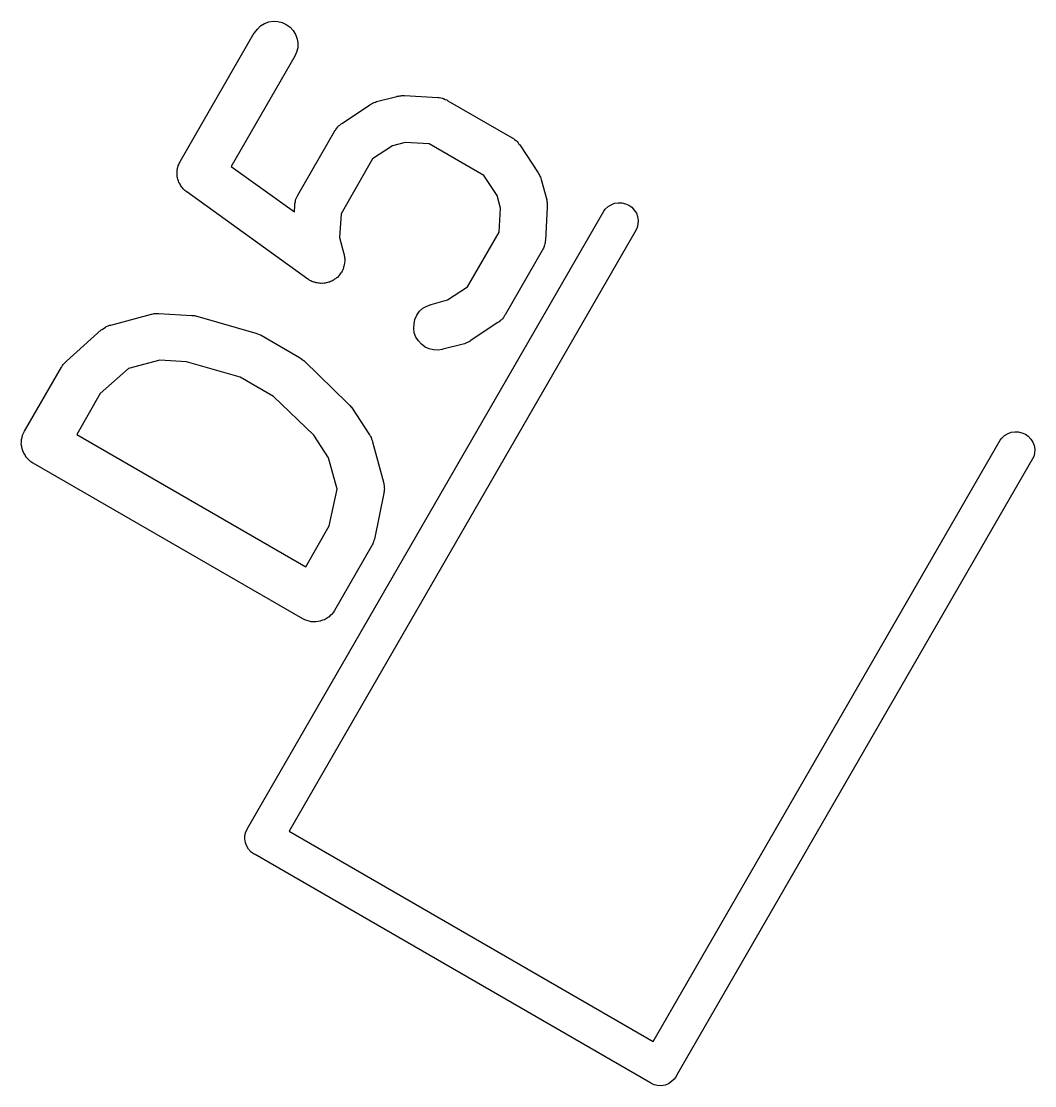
# Model space of a CAD drawing. Extents: x 113.5 to 162.5, y -151.1 to -75.5.
# Drawn here: x 123.843 to 127.097, y -121.714 to -118.297 of the extents above; entities that cross this region are included whole.
import ezdxf

# ---------------------------------------------------------------- set-up
doc = ezdxf.new("R2010")
doc.units = 0
doc.layers.add('BLACK', color=7, linetype='CONTINUOUS')

msp = doc.modelspace()

# ---------------------------------------------------------------- linework, layer by layer
at = {"layer": 'BLACK', "linetype": 'CONTINUOUS'}
for p, q in [((124.592, -118.334), (124.601, -118.322)), ((124.601, -118.322), (124.611, -118.312)), ((124.611, -118.312), (124.624, -118.304)), ((124.624, -118.304), (124.638, -118.299)), ((124.638, -118.299), (124.652, -118.297)), ((124.652, -118.297), (124.667, -118.298)), ((124.667, -118.298), (124.681, -118.301)), ((124.681, -118.301), (124.694, -118.307)), ((124.694, -118.307), (124.706, -118.316)), ((124.706, -118.316), (124.716, -118.327)), ((124.716, -118.327), (124.724, -118.339)), ((124.353, -118.747), (124.591, -118.334)), ((124.591, -118.334), (124.592, -118.334)), ((124.724, -118.339), (124.729, -118.353)), ((124.729, -118.353), (124.731, -118.367)), ((124.727, -118.396), (124.721, -118.409)), ((124.731, -118.382), (124.727, -118.396)), ((124.731, -118.367), (124.731, -118.382)), ((124.721, -118.409), (124.517, -118.763)), ((125.062, -118.536), (125.065, -118.535)), ((125.065, -118.535), (125.069, -118.535)), ((125.069, -118.535), (125.073, -118.535)), ((125.073, -118.535), (125.18, -118.542)), ((124.874, -118.624), (124.962, -118.565)), ((124.962, -118.565), (124.963, -118.564)), ((124.963, -118.564), (124.967, -118.562)), ((124.967, -118.562), (124.971, -118.56)), ((124.971, -118.56), (124.974, -118.559)), ((124.974, -118.559), (124.976, -118.558)), ((124.976, -118.558), (124.98, -118.557)), ((124.98, -118.557), (124.984, -118.555)), ((124.984, -118.555), (125.049, -118.538)), ((125.049, -118.538), (125.05, -118.537)), ((125.05, -118.537), (125.055, -118.537)), ((125.055, -118.537), (125.059, -118.536)), ((125.059, -118.536), (125.062, -118.536)), ((125.18, -118.542), (125.181, -118.542)), ((125.181, -118.542), (125.183, -118.542)), ((125.183, -118.542), (125.185, -118.542)), ((125.185, -118.542), (125.19, -118.543)), ((125.19, -118.543), (125.195, -118.544)), ((125.195, -118.544), (125.197, -118.545)), ((125.197, -118.545), (125.199, -118.545)), ((125.199, -118.545), (125.204, -118.548)), ((125.204, -118.548), (125.209, -118.549)), ((125.209, -118.549), (125.211, -118.551)), ((125.211, -118.551), (125.213, -118.552)), ((125.213, -118.552), (125.419, -118.671)), ((124.856, -118.64), (124.859, -118.636)), ((124.859, -118.636), (124.861, -118.635)), ((124.861, -118.635), (124.862, -118.633)), ((124.862, -118.633), (124.866, -118.63)), ((124.866, -118.63), (124.87, -118.626)), ((124.87, -118.626), (124.872, -118.625)), ((124.872, -118.625), (124.874, -118.624)), ((124.731, -118.855), (124.85, -118.649)), ((124.85, -118.648), (124.852, -118.646)), ((124.85, -118.649), (124.85, -118.648)), ((124.852, -118.646), (124.853, -118.644)), ((124.853, -118.644), (124.856, -118.64)), ((125.419, -118.671), (125.42, -118.671)), ((125.42, -118.671), (125.421, -118.672)), ((125.421, -118.672), (125.423, -118.673)), ((125.035, -118.697), (124.971, -118.739)), ((125.076, -118.686), (125.035, -118.697)), ((125.153, -118.69), (125.076, -118.686)), ((125.328, -118.792), (125.153, -118.69)), ((125.423, -118.673), (125.427, -118.677)), ((125.427, -118.677), (125.431, -118.68)), ((125.431, -118.68), (125.433, -118.681)), ((125.433, -118.681), (125.435, -118.683)), ((125.435, -118.683), (125.438, -118.687)), ((125.438, -118.687), (125.441, -118.691)), ((125.441, -118.691), (125.442, -118.692)), ((125.442, -118.692), (125.444, -118.694)), ((125.444, -118.694), (125.503, -118.783)), ((124.971, -118.739), (124.87, -118.915)), ((124.344, -118.774), (124.345, -118.771)), ((124.344, -118.778), (124.344, -118.774)), ((124.345, -118.767), (124.347, -118.763)), ((124.345, -118.771), (124.345, -118.767)), ((124.347, -118.76), (124.349, -118.757)), ((124.347, -118.763), (124.347, -118.76)), ((124.349, -118.757), (124.35, -118.753)), ((124.35, -118.753), (124.352, -118.75)), ((124.352, -118.75), (124.353, -118.747)), ((124.517, -118.763), (124.72, -118.909)), ((124.343, -118.781), (124.344, -118.778)), ((124.344, -118.785), (124.343, -118.781)), ((124.343, -118.789), (124.344, -118.785)), ((124.344, -118.792), (124.343, -118.789)), ((124.344, -118.796), (124.344, -118.792)), ((124.345, -118.8), (124.344, -118.796)), ((124.346, -118.804), (124.345, -118.8)), ((124.347, -118.807), (124.346, -118.804)), ((124.348, -118.81), (124.347, -118.807)), ((125.371, -118.856), (125.328, -118.792)), ((125.503, -118.783), (125.503, -118.784)), ((125.503, -118.784), (125.505, -118.788)), ((125.505, -118.788), (125.507, -118.791)), ((125.507, -118.791), (125.508, -118.794)), ((125.508, -118.794), (125.51, -118.797)), ((125.51, -118.797), (125.511, -118.801)), ((125.511, -118.801), (125.512, -118.805)), ((125.512, -118.805), (125.53, -118.87)), ((124.349, -118.814), (124.348, -118.81)), ((124.351, -118.817), (124.349, -118.814)), ((124.353, -118.82), (124.351, -118.817)), ((124.354, -118.823), (124.353, -118.82)), ((124.356, -118.826), (124.354, -118.823)), ((124.359, -118.83), (124.356, -118.826)), ((124.361, -118.832), (124.359, -118.83)), ((124.363, -118.835), (124.361, -118.832)), ((124.366, -118.838), (124.363, -118.835)), ((124.368, -118.84), (124.366, -118.838)), ((124.371, -118.842), (124.368, -118.84)), ((124.374, -118.845), (124.371, -118.842)), ((124.375, -118.845), (124.374, -118.845)), ((124.763, -119.125), (124.375, -118.845)), ((124.721, -118.882), (124.723, -118.877)), ((124.723, -118.877), (124.724, -118.872)), ((124.724, -118.87), (124.725, -118.868)), ((124.724, -118.872), (124.724, -118.87)), ((124.725, -118.868), (124.727, -118.864)), ((124.727, -118.864), (124.729, -118.859)), ((124.729, -118.859), (124.73, -118.857)), ((124.73, -118.857), (124.731, -118.855)), ((125.382, -118.897), (125.371, -118.856)), ((125.53, -118.87), (125.53, -118.871)), ((125.53, -118.871), (125.531, -118.875)), ((125.531, -118.875), (125.532, -118.879)), ((124.57, -120.886), (125.713, -118.907)), ((124.72, -118.909), (124.721, -118.888)), ((124.721, -118.885), (124.721, -118.882)), ((124.721, -118.887), (124.721, -118.885)), ((124.721, -118.888), (124.721, -118.887)), ((125.377, -118.974), (125.382, -118.897)), ((125.532, -118.894), (125.526, -119)), ((125.532, -118.879), (125.532, -118.882)), ((125.532, -118.882), (125.532, -118.885)), ((125.532, -118.885), (125.532, -118.89)), ((125.532, -118.89), (125.532, -118.894)), ((125.713, -118.907), (125.718, -118.9)), ((125.718, -118.9), (125.727, -118.892)), ((125.727, -118.892), (125.737, -118.886)), ((125.737, -118.886), (125.748, -118.881)), ((125.748, -118.881), (125.76, -118.88)), ((125.76, -118.88), (125.771, -118.88)), ((125.771, -118.88), (125.783, -118.883)), ((125.783, -118.883), (125.794, -118.887)), ((125.794, -118.887), (125.803, -118.894)), ((125.803, -118.894), (125.811, -118.903)), ((125.811, -118.903), (125.818, -118.913)), ((124.87, -118.915), (124.865, -118.991)), ((125.818, -118.913), (125.822, -118.924)), ((125.822, -118.924), (125.824, -118.936)), ((125.824, -118.936), (125.823, -118.948)), ((125.817, -118.967), (124.703, -120.897)), ((125.276, -119.149), (125.377, -118.974)), ((125.821, -118.959), (125.817, -118.967)), ((125.823, -118.948), (125.821, -118.959)), ((124.865, -118.991), (124.879, -119.044)), ((125.524, -119.011), (125.523, -119.016)), ((125.525, -119.006), (125.524, -119.011)), ((125.526, -119.001), (125.525, -119.003)), ((125.525, -119.003), (125.525, -119.006)), ((125.526, -119), (125.526, -119.001)), ((124.879, -119.044), (124.88, -119.045)), ((124.88, -119.045), (124.88, -119.049)), ((125.516, -119.033), (125.397, -119.239)), ((125.517, -119.031), (125.516, -119.033)), ((125.518, -119.029), (125.517, -119.031)), ((125.52, -119.025), (125.518, -119.029)), ((125.522, -119.02), (125.52, -119.025)), ((125.523, -119.016), (125.522, -119.018)), ((125.522, -119.018), (125.522, -119.02)), ((124.88, -119.081), (124.878, -119.085)), ((124.88, -119.049), (124.881, -119.052)), ((124.881, -119.074), (124.88, -119.078)), ((124.88, -119.078), (124.88, -119.081)), ((124.881, -119.052), (124.881, -119.056)), ((124.881, -119.056), (124.882, -119.06)), ((124.882, -119.067), (124.881, -119.071)), ((124.881, -119.071), (124.881, -119.074)), ((124.882, -119.06), (124.882, -119.063)), ((124.882, -119.063), (124.882, -119.067)), ((124.86, -119.116), (124.858, -119.119)), ((124.863, -119.114), (124.86, -119.116)), ((124.865, -119.111), (124.863, -119.114)), ((124.867, -119.108), (124.865, -119.111)), ((124.869, -119.105), (124.867, -119.108)), ((124.871, -119.102), (124.869, -119.105)), ((124.873, -119.099), (124.871, -119.102)), ((124.875, -119.095), (124.873, -119.099)), ((124.876, -119.092), (124.875, -119.095)), ((124.878, -119.089), (124.876, -119.092)), ((124.878, -119.085), (124.878, -119.089)), ((124.766, -119.126), (124.763, -119.125)), ((124.769, -119.129), (124.766, -119.126)), ((124.773, -119.13), (124.769, -119.129)), ((124.776, -119.132), (124.773, -119.13)), ((124.779, -119.133), (124.776, -119.132)), ((124.782, -119.135), (124.779, -119.133)), ((124.786, -119.135), (124.782, -119.135)), ((124.79, -119.137), (124.786, -119.135)), ((124.793, -119.137), (124.79, -119.137)), ((124.797, -119.138), (124.793, -119.137)), ((124.8, -119.138), (124.797, -119.138)), ((124.804, -119.139), (124.8, -119.138)), ((124.808, -119.138), (124.804, -119.139)), ((124.811, -119.139), (124.808, -119.138)), ((124.815, -119.138), (124.811, -119.139)), ((124.819, -119.138), (124.815, -119.138)), ((124.822, -119.137), (124.819, -119.138)), ((124.826, -119.136), (124.822, -119.137)), ((124.829, -119.135), (124.826, -119.136)), ((124.833, -119.134), (124.829, -119.135)), ((124.836, -119.132), (124.833, -119.134)), ((124.84, -119.131), (124.836, -119.132)), ((124.843, -119.129), (124.84, -119.131)), ((124.846, -119.128), (124.843, -119.129)), ((124.849, -119.125), (124.846, -119.128)), ((124.852, -119.124), (124.849, -119.125)), ((124.855, -119.121), (124.852, -119.124)), ((124.858, -119.119), (124.855, -119.121)), ((125.212, -119.191), (125.276, -119.149)), ((125.122, -119.228), (125.132, -119.218)), ((125.132, -119.218), (125.145, -119.211)), ((125.145, -119.211), (125.159, -119.206)), ((125.159, -119.206), (125.212, -119.191)), ((124.131, -119.272), (124.261, -119.237)), ((124.261, -119.237), (124.262, -119.237)), ((124.262, -119.237), (124.266, -119.236)), ((124.266, -119.236), (124.27, -119.235)), ((124.27, -119.235), (124.273, -119.235)), ((124.273, -119.235), (124.276, -119.235)), ((124.276, -119.235), (124.28, -119.235)), ((124.28, -119.235), (124.285, -119.235)), ((124.285, -119.235), (124.391, -119.241)), ((124.391, -119.241), (124.392, -119.241)), ((124.392, -119.241), (124.392, -119.241)), ((124.392, -119.241), (124.393, -119.241)), ((124.393, -119.241), (124.399, -119.242)), ((124.399, -119.242), (124.406, -119.244)), ((124.406, -119.244), (124.407, -119.244)), ((124.407, -119.244), (124.407, -119.244)), ((124.407, -119.244), (124.596, -119.298)), ((125.107, -119.254), (125.113, -119.24)), ((125.113, -119.24), (125.122, -119.228)), ((125.388, -119.252), (125.386, -119.254)), ((125.391, -119.248), (125.388, -119.252)), ((125.394, -119.244), (125.391, -119.248)), ((125.395, -119.242), (125.394, -119.244)), ((125.396, -119.24), (125.395, -119.242)), ((125.397, -119.239), (125.396, -119.24)), ((124.1, -119.288), (124.101, -119.287)), ((124.101, -119.287), (124.103, -119.286)), ((124.103, -119.286), (124.104, -119.285)), ((124.104, -119.285), (124.109, -119.282)), ((124.109, -119.282), (124.113, -119.279)), ((124.113, -119.279), (124.115, -119.278)), ((124.115, -119.278), (124.117, -119.277)), ((124.117, -119.277), (124.122, -119.275)), ((124.122, -119.275), (124.126, -119.273)), ((124.126, -119.273), (124.129, -119.273)), ((124.129, -119.273), (124.131, -119.272)), ((125.103, -119.282), (125.104, -119.268)), ((125.105, -119.297), (125.103, -119.282)), ((125.104, -119.268), (125.107, -119.254)), ((125.373, -119.264), (125.284, -119.323)), ((125.375, -119.263), (125.373, -119.264)), ((125.377, -119.262), (125.375, -119.263)), ((125.381, -119.258), (125.377, -119.262)), ((125.385, -119.255), (125.381, -119.258)), ((125.386, -119.254), (125.385, -119.255)), ((123.988, -119.388), (124.1, -119.288)), ((124.596, -119.298), (124.597, -119.298)), ((124.597, -119.298), (124.598, -119.299)), ((124.598, -119.299), (124.599, -119.299)), ((124.599, -119.299), (124.605, -119.301)), ((124.605, -119.301), (124.61, -119.304)), ((124.61, -119.304), (124.611, -119.304)), ((124.611, -119.304), (124.613, -119.305)), ((124.613, -119.305), (124.736, -119.376)), ((125.11, -119.311), (125.105, -119.297)), ((125.118, -119.323), (125.11, -119.311)), ((125.128, -119.334), (125.118, -119.323)), ((125.14, -119.343), (125.128, -119.334)), ((125.153, -119.349), (125.14, -119.343)), ((125.167, -119.352), (125.153, -119.349)), ((125.182, -119.353), (125.167, -119.352)), ((125.196, -119.351), (125.182, -119.353)), ((125.197, -119.35), (125.196, -119.351)), ((125.262, -119.333), (125.197, -119.35)), ((125.266, -119.332), (125.262, -119.333)), ((125.27, -119.33), (125.266, -119.332)), ((125.273, -119.329), (125.27, -119.33)), ((125.276, -119.328), (125.273, -119.329)), ((125.28, -119.326), (125.276, -119.328)), ((125.284, -119.324), (125.28, -119.326)), ((125.284, -119.323), (125.284, -119.324)), ((123.985, -119.391), (123.988, -119.388)), ((124.288, -119.385), (124.187, -119.412)), ((124.374, -119.39), (124.288, -119.385)), ((124.736, -119.376), (124.737, -119.377)), ((124.737, -119.377), (124.738, -119.378)), ((124.738, -119.378), (124.74, -119.378)), ((124.74, -119.378), (124.744, -119.382)), ((124.744, -119.382), (124.749, -119.386)), ((124.749, -119.386), (124.75, -119.386)), ((124.75, -119.386), (124.751, -119.387)), ((124.751, -119.387), (124.892, -119.524)), ((123.853, -119.613), (123.972, -119.407)), ((123.972, -119.407), (123.973, -119.406)), ((123.973, -119.406), (123.975, -119.402)), ((123.975, -119.402), (123.978, -119.399)), ((123.978, -119.399), (123.98, -119.397)), ((123.98, -119.397), (123.982, -119.394)), ((123.982, -119.394), (123.985, -119.391)), ((124.187, -119.412), (124.096, -119.492)), ((124.546, -119.439), (124.374, -119.39)), ((124.653, -119.502), (124.546, -119.439)), ((124.096, -119.492), (124.021, -119.623)), ((124.782, -119.626), (124.653, -119.502)), ((124.892, -119.524), (124.893, -119.525)), ((124.893, -119.525), (124.893, -119.525)), ((124.893, -119.525), (124.893, -119.525)), ((124.893, -119.525), (124.898, -119.53)), ((124.898, -119.53), (124.902, -119.536)), ((124.902, -119.536), (124.902, -119.536)), ((124.902, -119.536), (124.903, -119.536)), ((124.903, -119.536), (124.961, -119.625)), ((123.846, -119.633), (123.847, -119.626)), ((123.847, -119.626), (123.85, -119.619)), ((123.847, -119.626), (123.847, -119.626)), ((123.847, -119.626), (123.847, -119.626)), ((123.85, -119.619), (123.853, -119.613)), ((124.021, -119.623), (124.757, -120.048)), ((124.829, -119.698), (124.782, -119.626)), ((124.961, -119.625), (124.962, -119.626)), ((124.962, -119.626), (124.964, -119.63)), ((126.991, -119.635), (127, -119.627)), ((127, -119.627), (127.01, -119.621)), ((127.01, -119.621), (127.021, -119.616)), ((127.021, -119.616), (127.033, -119.615)), ((127.033, -119.615), (127.044, -119.615)), ((127.044, -119.615), (127.056, -119.618)), ((127.056, -119.618), (127.067, -119.622)), ((127.067, -119.622), (127.076, -119.629)), ((127.076, -119.629), (127.084, -119.638)), ((123.843, -119.655), (123.844, -119.648)), ((123.845, -119.662), (123.843, -119.655)), ((123.843, -119.655), (123.843, -119.655)), ((123.843, -119.655), (123.843, -119.655)), ((123.844, -119.64), (123.846, -119.633)), ((123.844, -119.648), (123.844, -119.64)), ((123.844, -119.64), (123.844, -119.64)), ((123.844, -119.64), (123.844, -119.64)), ((123.846, -119.669), (123.845, -119.662)), ((124.964, -119.63), (124.966, -119.633)), ((124.966, -119.633), (124.967, -119.636)), ((124.967, -119.636), (124.968, -119.639)), ((124.968, -119.639), (124.97, -119.643)), ((124.97, -119.643), (124.971, -119.647)), ((124.971, -119.647), (125.006, -119.777)), ((125.872, -121.572), (126.986, -119.642)), ((126.986, -119.642), (126.991, -119.635)), ((127.084, -119.638), (127.091, -119.648)), ((127.091, -119.648), (127.095, -119.659)), ((127.095, -119.659), (127.097, -119.671)), ((123.846, -119.67), (123.846, -119.669)), ((123.846, -119.669), (123.846, -119.669)), ((123.848, -119.676), (123.846, -119.67)), ((123.851, -119.683), (123.848, -119.676)), ((123.855, -119.689), (123.851, -119.683)), ((123.851, -119.683), (123.851, -119.683)), ((123.851, -119.683), (123.851, -119.683)), ((123.858, -119.695), (123.855, -119.689)), ((123.858, -119.696), (123.858, -119.695)), ((123.859, -119.696), (123.858, -119.696)), ((123.863, -119.701), (123.859, -119.696)), ((127.094, -119.694), (127.09, -119.702)), ((127.096, -119.683), (127.094, -119.694)), ((127.097, -119.671), (127.096, -119.683)), ((123.868, -119.706), (123.863, -119.701)), ((123.874, -119.711), (123.868, -119.706)), ((123.868, -119.706), (123.868, -119.706)), ((123.868, -119.706), (123.868, -119.706)), ((123.88, -119.715), (123.874, -119.711)), ((123.881, -119.715), (123.88, -119.715)), ((123.88, -119.715), (123.88, -119.715)), ((123.88, -119.715), (123.88, -119.715)), ((123.88, -119.715), (123.88, -119.715)), ((124.747, -120.215), (123.881, -119.715)), ((124.857, -119.799), (124.829, -119.698)), ((127.09, -119.702), (125.947, -121.681)), ((124.832, -119.917), (124.857, -119.799)), ((125.006, -119.777), (125.006, -119.778)), ((125.006, -119.778), (125.007, -119.78)), ((125.007, -119.78), (125.007, -119.783)), ((125.007, -119.783), (125.008, -119.788)), ((125.008, -119.788), (125.008, -119.793)), ((125.008, -119.793), (125.008, -119.795)), ((125.008, -119.795), (125.009, -119.797)), ((125.009, -119.797), (125.008, -119.802)), ((125.007, -119.812), (124.977, -119.959)), ((125.008, -119.807), (125.007, -119.81)), ((125.007, -119.81), (125.007, -119.812)), ((125.008, -119.802), (125.008, -119.807)), ((124.757, -120.048), (124.832, -119.917)), ((124.974, -119.968), (124.973, -119.971)), ((124.975, -119.964), (124.974, -119.968)), ((124.977, -119.96), (124.975, -119.964)), ((124.977, -119.959), (124.977, -119.96)), ((124.968, -119.982), (124.849, -120.188)), ((124.97, -119.978), (124.968, -119.982)), ((124.972, -119.974), (124.97, -119.978)), ((124.973, -119.971), (124.972, -119.974)), ((124.829, -120.21), (124.823, -120.214)), ((124.83, -120.21), (124.829, -120.21)), ((124.829, -120.21), (124.829, -120.21)), ((124.835, -120.205), (124.83, -120.21)), ((124.84, -120.201), (124.835, -120.205)), ((124.845, -120.194), (124.84, -120.2)), ((124.84, -120.2), (124.84, -120.2)), ((124.84, -120.2), (124.84, -120.201)), ((124.849, -120.189), (124.845, -120.194)), ((124.849, -120.188), (124.849, -120.188)), ((124.849, -120.188), (124.849, -120.188)), ((124.849, -120.188), (124.849, -120.188)), ((124.849, -120.188), (124.849, -120.189)), ((124.753, -120.218), (124.747, -120.215)), ((124.76, -120.221), (124.753, -120.218)), ((124.767, -120.223), (124.76, -120.221)), ((124.76, -120.221), (124.76, -120.221)), ((124.76, -120.221), (124.76, -120.221)), ((124.774, -120.225), (124.767, -120.223)), ((124.781, -120.225), (124.774, -120.225)), ((124.774, -120.225), (124.774, -120.225)), ((124.774, -120.225), (124.774, -120.225)), ((124.788, -120.225), (124.781, -120.225)), ((124.789, -120.225), (124.788, -120.225)), ((124.796, -120.224), (124.789, -120.225)), ((124.789, -120.225), (124.789, -120.225)), ((124.803, -120.223), (124.796, -120.224)), ((124.81, -120.22), (124.803, -120.223)), ((124.803, -120.223), (124.803, -120.223)), ((124.803, -120.223), (124.803, -120.223)), ((124.817, -120.218), (124.81, -120.22)), ((124.823, -120.214), (124.817, -120.218)), ((124.817, -120.218), (124.817, -120.218)), ((124.817, -120.218), (124.817, -120.218)), ((124.564, -120.899), (124.568, -120.891)), ((124.568, -120.891), (124.569, -120.888)), ((124.568, -120.891), (124.568, -120.891)), ((124.569, -120.888), (124.57, -120.886)), ((124.561, -120.911), (124.564, -120.899)), ((124.561, -120.922), (124.561, -120.911)), ((124.563, -120.934), (124.561, -120.922)), ((124.703, -120.897), (125.872, -121.572)), ((124.567, -120.945), (124.563, -120.934)), ((124.573, -120.955), (124.567, -120.945)), ((124.581, -120.964), (124.573, -120.955)), ((124.591, -120.971), (124.581, -120.964)), ((124.594, -120.972), (124.591, -120.971)), ((125.861, -121.704), (124.594, -120.972)), ((125.864, -121.706), (125.861, -121.704)), ((125.867, -121.707), (125.864, -121.706)), ((125.875, -121.711), (125.867, -121.707)), ((125.867, -121.707), (125.867, -121.707)), ((125.886, -121.713), (125.875, -121.711)), ((125.898, -121.714), (125.886, -121.713)), ((125.91, -121.712), (125.898, -121.714)), ((125.921, -121.708), (125.91, -121.712)), ((125.931, -121.701), (125.921, -121.708)), ((125.939, -121.693), (125.931, -121.701)), ((125.946, -121.684), (125.939, -121.693)), ((125.947, -121.681), (125.946, -121.684))]:
    msp.add_line(p, q, dxfattribs=at)

doc.saveas('drawing.dxf')
